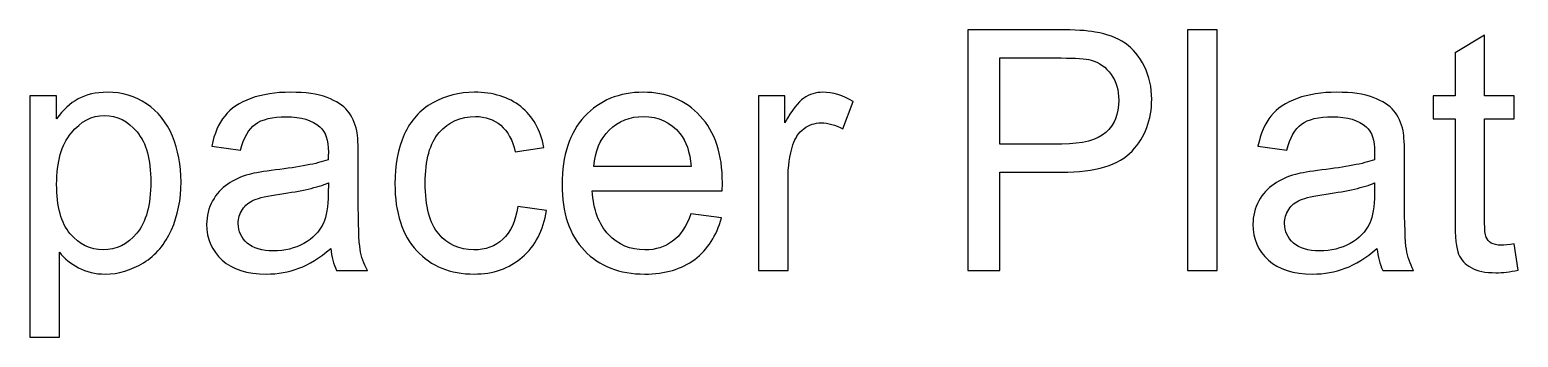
# Model space of a CAD drawing. Header units: millimetres. Extents: x -961 to -101, y 26 to 952.
# Drawn here: x -897.9 to -841.6, y 617 to 628.6 of the extents above; entities that cross this region are included whole.
import ezdxf

# ---------------------------------------------------------------- set-up
doc = ezdxf.new("R2010")
doc.units = ezdxf.units.MM
doc.header["$MEASUREMENT"] = 0
doc.layers.add('Layer 1', color=7, linetype='Continuous')

msp = doc.modelspace()

# ---------------------------------------------------------------- linework, layer by layer
at = {"layer": 'Layer 1', "color": 250}
for points, knots in [([(-862.4385, 619.5), (-862.4385, 619.5), (-862.4385, 628.5932), (-862.4385, 628.5932), (-862.4385, 628.5932), (-862.4385, 628.5932), (-859.0053, 628.5932), (-859.0053, 628.5932), (-859.0053, 628.5932), (-858.402, 628.5932), (-857.9406, 628.5636), (-857.621, 628.5064), (-857.621, 628.5064), (-857.1743, 628.4323), (-856.7997, 628.2905), (-856.497, 628.0831), (-856.497, 628.0831), (-856.1943, 627.8735), (-855.9509, 627.5814), (-855.7668, 627.2068), (-855.7668, 627.2068), (-855.5826, 626.8321), (-855.4916, 626.4194), (-855.4916, 625.9685), (-855.4916, 625.9685), (-855.4916, 625.1981), (-855.7371, 624.544), (-856.2303, 624.0106), (-856.2303, 624.0106), (-856.7214, 623.4751), (-857.6125, 623.2084), (-858.8994, 623.2084), (-858.8994, 623.2084), (-858.8994, 623.2084), (-861.232, 623.2084), (-861.232, 623.2084), (-861.232, 623.2084), (-861.232, 623.2084), (-861.232, 619.5), (-861.232, 619.5), (-861.232, 619.5), (-861.232, 619.5), (-862.4385, 619.5), (-862.4385, 619.5)], [0, 0, 0, 0, 0.0833333, 0.0833333, 0.0833333, 0.0833333, 0.1666667, 0.1666667, 0.1666667, 0.1666667, 0.25, 0.25, 0.25, 0.25, 0.3333333, 0.3333333, 0.3333333, 0.3333333, 0.4166667, 0.4166667, 0.4166667, 0.4166667, 0.5, 0.5, 0.5, 0.5, 0.5833333, 0.5833333, 0.5833333, 0.5833333, 0.6666667, 0.6666667, 0.6666667, 0.6666667, 0.75, 0.75, 0.75, 0.75, 0.8333333, 0.8333333, 0.8333333, 0.8333333, 1, 1, 1, 1]), ([(-854.1327, 619.5), (-854.1327, 619.5), (-854.1327, 628.5932), (-854.1327, 628.5932), (-854.1327, 628.5932), (-854.1327, 628.5932), (-853.0151, 628.5932), (-853.0151, 628.5932), (-853.0151, 628.5932), (-853.0151, 628.5932), (-853.0151, 619.5), (-853.0151, 619.5), (-853.0151, 619.5), (-853.0151, 619.5), (-854.1327, 619.5), (-854.1327, 619.5)], [0, 0, 0, 0, 0.2, 0.2, 0.2, 0.2, 0.4, 0.4, 0.4, 0.4, 0.6, 0.6, 0.6, 0.6, 1, 1, 1, 1]), ([(-841.7968, 620.497), (-841.7968, 620.497), (-841.6444, 619.5106), (-841.6444, 619.5106), (-841.6444, 619.5106), (-841.9577, 619.445), (-842.2392, 619.4111), (-842.4847, 619.4111), (-842.4847, 619.4111), (-842.889, 619.4111), (-843.2023, 619.4746), (-843.4266, 619.6037), (-843.4266, 619.6037), (-843.6489, 619.7328), (-843.8055, 619.9001), (-843.8965, 620.1096), (-843.8965, 620.1096), (-843.9875, 620.3192), (-844.032, 620.7594), (-844.032, 621.4304), (-844.032, 621.4304), (-844.032, 621.4304), (-844.032, 625.2277), (-844.032, 625.2277), (-844.032, 625.2277), (-844.032, 625.2277), (-844.8575, 625.2277), (-844.8575, 625.2277), (-844.8575, 625.2277), (-844.8575, 625.2277), (-844.8575, 626.0913), (-844.8575, 626.0913), (-844.8575, 626.0913), (-844.8575, 626.0913), (-844.032, 626.0913), (-844.032, 626.0913), (-844.032, 626.0913), (-844.032, 626.0913), (-844.032, 627.7211), (-844.032, 627.7211), (-844.032, 627.7211), (-844.032, 627.7211), (-842.9144, 628.3921), (-842.9144, 628.3921), (-842.9144, 628.3921), (-842.9144, 628.3921), (-842.9144, 626.0913), (-842.9144, 626.0913), (-842.9144, 626.0913), (-842.9144, 626.0913), (-841.7968, 626.0913), (-841.7968, 626.0913), (-841.7968, 626.0913), (-841.7968, 626.0913), (-841.7968, 625.2277), (-841.7968, 625.2277), (-841.7968, 625.2277), (-841.7968, 625.2277), (-842.9144, 625.2277), (-842.9144, 625.2277), (-842.9144, 625.2277), (-842.9144, 625.2277), (-842.9144, 621.3669), (-842.9144, 621.3669), (-842.9144, 621.3669), (-842.9144, 621.0473), (-842.8953, 620.842), (-842.8551, 620.751), (-842.8551, 620.751), (-842.817, 620.6599), (-842.7535, 620.588), (-842.6646, 620.5329), (-842.6646, 620.5329), (-842.5757, 620.48), (-842.4487, 620.4525), (-842.2836, 620.4525), (-842.2836, 620.4525), (-842.1609, 620.4525), (-841.9979, 620.4673), (-841.7968, 620.497)], [0, 0, 0, 0, 0.047619, 0.047619, 0.047619, 0.047619, 0.0952381, 0.0952381, 0.0952381, 0.0952381, 0.1428571, 0.1428571, 0.1428571, 0.1428571, 0.1904762, 0.1904762, 0.1904762, 0.1904762, 0.2380952, 0.2380952, 0.2380952, 0.2380952, 0.2857143, 0.2857143, 0.2857143, 0.2857143, 0.3333333, 0.3333333, 0.3333333, 0.3333333, 0.3809524, 0.3809524, 0.3809524, 0.3809524, 0.4285714, 0.4285714, 0.4285714, 0.4285714, 0.4761905, 0.4761905, 0.4761905, 0.4761905, 0.5238095, 0.5238095, 0.5238095, 0.5238095, 0.5714286, 0.5714286, 0.5714286, 0.5714286, 0.6190476, 0.6190476, 0.6190476, 0.6190476, 0.6666667, 0.6666667, 0.6666667, 0.6666667, 0.7142857, 0.7142857, 0.7142857, 0.7142857, 0.7619048, 0.7619048, 0.7619048, 0.7619048, 0.8095238, 0.8095238, 0.8095238, 0.8095238, 0.8571429, 0.8571429, 0.8571429, 0.8571429, 0.9047619, 0.9047619, 0.9047619, 0.9047619, 1, 1, 1, 1]), ([(-861.232, 624.2752), (-861.232, 624.2752), (-858.8825, 624.2752), (-858.8825, 624.2752), (-858.8825, 624.2752), (-858.1036, 624.2752), (-857.5532, 624.4191), (-857.2251, 624.7091), (-857.2251, 624.7091), (-856.8992, 624.9991), (-856.7362, 625.4055), (-856.7362, 625.9326), (-856.7362, 625.9326), (-856.7362, 626.3114), (-856.8314, 626.6374), (-857.0241, 626.9083), (-857.0241, 626.9083), (-857.2167, 627.1793), (-857.4707, 627.3592), (-857.7839, 627.446), (-857.7839, 627.446), (-857.9871, 627.4989), (-858.3618, 627.5264), (-858.9058, 627.5264), (-858.9058, 627.5264), (-858.9058, 627.5264), (-861.232, 627.5264), (-861.232, 627.5264), (-861.232, 627.5264), (-861.232, 627.5264), (-861.232, 624.2752), (-861.232, 624.2752)], [0, 0, 0, 0, 0.1111111, 0.1111111, 0.1111111, 0.1111111, 0.2222222, 0.2222222, 0.2222222, 0.2222222, 0.3333333, 0.3333333, 0.3333333, 0.3333333, 0.4444444, 0.4444444, 0.4444444, 0.4444444, 0.5555556, 0.5555556, 0.5555556, 0.5555556, 0.6666667, 0.6666667, 0.6666667, 0.6666667, 0.7777778, 0.7777778, 0.7777778, 0.7777778, 1, 1, 1, 1]), ([(-897.8757, 616.9727), (-897.8757, 616.9727), (-897.8757, 626.0913), (-897.8757, 626.0913), (-897.8757, 626.0913), (-897.8757, 626.0913), (-896.8597, 626.0913), (-896.8597, 626.0913), (-896.8597, 626.0913), (-896.8597, 626.0913), (-896.8597, 625.2256), (-896.8597, 625.2256), (-896.8597, 625.2256), (-896.6205, 625.56), (-896.3496, 625.8119), (-896.0469, 625.9791), (-896.0469, 625.9791), (-895.7463, 626.1463), (-895.3801, 626.231), (-894.9505, 626.231), (-894.9505, 626.231), (-894.3874, 626.231), (-893.8921, 626.0871), (-893.4624, 625.7971), (-893.4624, 625.7971), (-893.0328, 625.5092), (-892.7089, 625.1007), (-892.4888, 624.5758), (-892.4888, 624.5758), (-892.2708, 624.0487), (-892.1607, 623.473), (-892.1607, 622.8443), (-892.1607, 622.8443), (-892.1607, 622.1734), (-892.2813, 621.568), (-892.5226, 621.0282), (-892.5226, 621.0282), (-892.7639, 620.4906), (-893.1153, 620.0779), (-893.5767, 619.79), (-893.5767, 619.79), (-894.0361, 619.5042), (-894.5208, 619.3603), (-895.0288, 619.3603), (-895.0288, 619.3603), (-895.4013, 619.3603), (-895.7357, 619.4386), (-896.03, 619.5953), (-896.03, 619.5953), (-896.3263, 619.7519), (-896.5676, 619.9487), (-896.7581, 620.1879), (-896.7581, 620.1879), (-896.7581, 620.1879), (-896.7581, 616.9727), (-896.7581, 616.9727), (-896.7581, 616.9727), (-896.7581, 616.9727), (-897.8757, 616.9727), (-897.8757, 616.9727)], [0, 0, 0, 0, 0.0625, 0.0625, 0.0625, 0.0625, 0.125, 0.125, 0.125, 0.125, 0.1875, 0.1875, 0.1875, 0.1875, 0.25, 0.25, 0.25, 0.25, 0.3125, 0.3125, 0.3125, 0.3125, 0.375, 0.375, 0.375, 0.375, 0.4375, 0.4375, 0.4375, 0.4375, 0.5, 0.5, 0.5, 0.5, 0.5625, 0.5625, 0.5625, 0.5625, 0.625, 0.625, 0.625, 0.625, 0.6875, 0.6875, 0.6875, 0.6875, 0.75, 0.75, 0.75, 0.75, 0.8125, 0.8125, 0.8125, 0.8125, 0.875, 0.875, 0.875, 0.875, 1, 1, 1, 1]), ([(-886.5071, 620.3255), (-886.922, 619.972), (-887.322, 619.7244), (-887.7051, 619.5783), (-887.7051, 619.5783), (-888.0882, 619.4323), (-888.4989, 619.3603), (-888.9391, 619.3603), (-888.9391, 619.3603), (-889.663, 619.3603), (-890.2197, 619.536), (-890.6092, 619.8895), (-890.6092, 619.8895), (-890.9987, 620.2408), (-891.1934, 620.6917), (-891.1934, 621.2399), (-891.1934, 621.2399), (-891.1934, 621.5616), (-891.1193, 621.8559), (-890.9733, 622.1226), (-890.9733, 622.1226), (-890.8251, 622.3893), (-890.6325, 622.6009), (-890.3954, 622.7618), (-890.3954, 622.7618), (-890.1562, 622.9227), (-889.8895, 623.0454), (-889.5911, 623.128), (-889.5911, 623.128), (-889.3709, 623.1851), (-889.0386, 623.2402), (-888.5962, 623.2952), (-888.5962, 623.2952), (-887.6945, 623.401), (-887.0278, 623.5301), (-886.6023, 623.6783), (-886.6023, 623.6783), (-886.5981, 623.8307), (-886.596, 623.9281), (-886.596, 623.9683), (-886.596, 623.9683), (-886.596, 624.4213), (-886.7018, 624.7409), (-886.9135, 624.9271), (-886.9135, 624.9271), (-887.1992, 625.179), (-887.6247, 625.3039), (-888.1877, 625.3039), (-888.1877, 625.3039), (-888.7148, 625.3039), (-889.1042, 625.2108), (-889.354, 625.0266), (-889.354, 625.0266), (-889.6059, 624.8425), (-889.79, 624.5165), (-889.9107, 624.0466), (-889.9107, 624.0466), (-889.9107, 624.0466), (-891.0029, 624.199), (-891.0029, 624.199), (-891.0029, 624.199), (-890.9034, 624.6668), (-890.7404, 625.0457), (-890.5118, 625.3335), (-890.5118, 625.3335), (-890.2832, 625.6214), (-889.953, 625.8415), (-889.5212, 625.9982), (-889.5212, 625.9982), (-889.0915, 626.1527), (-888.5899, 626.231), (-888.0226, 626.231), (-888.0226, 626.231), (-887.4596, 626.231), (-887.0003, 626.1654), (-886.6468, 626.032), (-886.6468, 626.032), (-886.2954, 625.8987), (-886.0351, 625.7336), (-885.87, 625.5325), (-885.87, 625.5325), (-885.7049, 625.3314), (-885.5885, 625.0774), (-885.5207, 624.7705), (-885.5207, 624.7705), (-885.4847, 624.58), (-885.4657, 624.2371), (-885.4657, 623.7439), (-885.4657, 623.7439), (-885.4657, 623.7439), (-885.4657, 622.2623), (-885.4657, 622.2623), (-885.4657, 622.2623), (-885.4657, 621.2272), (-885.4424, 620.5732), (-885.3958, 620.2959), (-885.3958, 620.2959), (-885.3514, 620.0186), (-885.2583, 619.754), (-885.1228, 619.5), (-885.1228, 619.5), (-885.1228, 619.5), (-886.2912, 619.5), (-886.2912, 619.5), (-886.2912, 619.5), (-886.4034, 619.735), (-886.4753, 620.0101), (-886.5071, 620.3255)], [0, 0, 0, 0, 0.0357143, 0.0357143, 0.0357143, 0.0357143, 0.0714286, 0.0714286, 0.0714286, 0.0714286, 0.1071429, 0.1071429, 0.1071429, 0.1071429, 0.1428571, 0.1428571, 0.1428571, 0.1428571, 0.1785714, 0.1785714, 0.1785714, 0.1785714, 0.2142857, 0.2142857, 0.2142857, 0.2142857, 0.25, 0.25, 0.25, 0.25, 0.2857143, 0.2857143, 0.2857143, 0.2857143, 0.3214286, 0.3214286, 0.3214286, 0.3214286, 0.3571429, 0.3571429, 0.3571429, 0.3571429, 0.3928571, 0.3928571, 0.3928571, 0.3928571, 0.4285714, 0.4285714, 0.4285714, 0.4285714, 0.4642857, 0.4642857, 0.4642857, 0.4642857, 0.5, 0.5, 0.5, 0.5, 0.5357143, 0.5357143, 0.5357143, 0.5357143, 0.5714286, 0.5714286, 0.5714286, 0.5714286, 0.6071429, 0.6071429, 0.6071429, 0.6071429, 0.6428571, 0.6428571, 0.6428571, 0.6428571, 0.6785714, 0.6785714, 0.6785714, 0.6785714, 0.7142857, 0.7142857, 0.7142857, 0.7142857, 0.75, 0.75, 0.75, 0.75, 0.7857143, 0.7857143, 0.7857143, 0.7857143, 0.8214286, 0.8214286, 0.8214286, 0.8214286, 0.8571429, 0.8571429, 0.8571429, 0.8571429, 0.8928571, 0.8928571, 0.8928571, 0.8928571, 0.9285714, 0.9285714, 0.9285714, 0.9285714, 1, 1, 1, 1]), ([(-879.4438, 621.913), (-879.4438, 621.913), (-878.3516, 621.7606), (-878.3516, 621.7606), (-878.3516, 621.7606), (-878.4722, 621.0092), (-878.777, 620.4229), (-879.2702, 619.9974), (-879.2702, 619.9974), (-879.7634, 619.572), (-880.3709, 619.3603), (-881.0884, 619.3603), (-881.0884, 619.3603), (-881.988, 619.3603), (-882.7119, 619.6545), (-883.258, 620.243), (-883.258, 620.243), (-883.8062, 620.8314), (-884.0793, 621.6738), (-884.0793, 622.7703), (-884.0793, 622.7703), (-884.0793, 623.4815), (-883.9608, 624.1016), (-883.7258, 624.635), (-883.7258, 624.635), (-883.4909, 625.1663), (-883.1331, 625.5664), (-882.6505, 625.831), (-882.6505, 625.831), (-882.1701, 626.0977), (-881.6472, 626.231), (-881.08, 626.231), (-881.08, 626.231), (-880.3667, 626.231), (-879.7803, 626.0511), (-879.3274, 625.6891), (-879.3274, 625.6891), (-878.8723, 625.3272), (-878.5802, 624.8128), (-878.4532, 624.1482), (-878.4532, 624.1482), (-878.4532, 624.1482), (-879.5327, 623.9831), (-879.5327, 623.9831), (-879.5327, 623.9831), (-879.6364, 624.4255), (-879.8184, 624.7578), (-880.083, 624.9822), (-880.083, 624.9822), (-880.3455, 625.2044), (-880.663, 625.3166), (-881.0355, 625.3166), (-881.0355, 625.3166), (-881.5986, 625.3166), (-882.0558, 625.1155), (-882.4092, 624.7134), (-882.4092, 624.7134), (-882.7606, 624.3091), (-882.9363, 623.6741), (-882.9363, 622.802), (-882.9363, 622.802), (-882.9363, 621.9172), (-882.767, 621.2759), (-882.4283, 620.8758), (-882.4283, 620.8758), (-882.0875, 620.4758), (-881.6451, 620.2747), (-881.1011, 620.2747), (-881.1011, 620.2747), (-880.6609, 620.2747), (-880.2947, 620.4081), (-880.0026, 620.6769), (-880.0026, 620.6769), (-879.7084, 620.9436), (-879.5221, 621.3563), (-879.4438, 621.913)], [0, 0, 0, 0, 0.05, 0.05, 0.05, 0.05, 0.1, 0.1, 0.1, 0.1, 0.15, 0.15, 0.15, 0.15, 0.2, 0.2, 0.2, 0.2, 0.25, 0.25, 0.25, 0.25, 0.3, 0.3, 0.3, 0.3, 0.35, 0.35, 0.35, 0.35, 0.4, 0.4, 0.4, 0.4, 0.45, 0.45, 0.45, 0.45, 0.5, 0.5, 0.5, 0.5, 0.55, 0.55, 0.55, 0.55, 0.6, 0.6, 0.6, 0.6, 0.65, 0.65, 0.65, 0.65, 0.7, 0.7, 0.7, 0.7, 0.75, 0.75, 0.75, 0.75, 0.8, 0.8, 0.8, 0.8, 0.85, 0.85, 0.85, 0.85, 0.9, 0.9, 0.9, 0.9, 1, 1, 1, 1]), ([(-872.9033, 621.6336), (-872.9033, 621.6336), (-871.7476, 621.4812), (-871.7476, 621.4812), (-871.7476, 621.4812), (-871.9275, 620.8102), (-872.2641, 620.2874), (-872.7551, 619.917), (-872.7551, 619.917), (-873.2462, 619.5466), (-873.8727, 619.3603), (-874.6368, 619.3603), (-874.6368, 619.3603), (-875.5978, 619.3603), (-876.3598, 619.6566), (-876.9228, 620.2493), (-876.9228, 620.2493), (-877.4859, 620.8399), (-877.7674, 621.6717), (-877.7674, 622.7406), (-877.7674, 622.7406), (-877.7674, 623.8455), (-877.4838, 624.7049), (-876.9144, 625.3145), (-876.9144, 625.3145), (-876.345, 625.9262), (-875.6063, 626.231), (-874.6982, 626.231), (-874.6982, 626.231), (-873.8198, 626.231), (-873.1023, 625.9326), (-872.5456, 625.3335), (-872.5456, 625.3335), (-871.9889, 624.7345), (-871.7095, 623.8921), (-871.7095, 622.8062), (-871.7095, 622.8062), (-871.7095, 622.7406), (-871.7116, 622.6411), (-871.7158, 622.5099), (-871.7158, 622.5099), (-871.7158, 622.5099), (-876.6244, 622.5099), (-876.6244, 622.5099), (-876.6244, 622.5099), (-876.5821, 621.7881), (-876.3789, 621.2336), (-876.0106, 620.8504), (-876.0106, 620.8504), (-875.6444, 620.4673), (-875.1851, 620.2747), (-874.6368, 620.2747), (-874.6368, 620.2747), (-874.2283, 620.2747), (-873.8791, 620.3827), (-873.5912, 620.5986), (-873.5912, 620.5986), (-873.3012, 620.8145), (-873.0726, 621.1595), (-872.9033, 621.6336)], [0, 0, 0, 0, 0.0625, 0.0625, 0.0625, 0.0625, 0.125, 0.125, 0.125, 0.125, 0.1875, 0.1875, 0.1875, 0.1875, 0.25, 0.25, 0.25, 0.25, 0.3125, 0.3125, 0.3125, 0.3125, 0.375, 0.375, 0.375, 0.375, 0.4375, 0.4375, 0.4375, 0.4375, 0.5, 0.5, 0.5, 0.5, 0.5625, 0.5625, 0.5625, 0.5625, 0.625, 0.625, 0.625, 0.625, 0.6875, 0.6875, 0.6875, 0.6875, 0.75, 0.75, 0.75, 0.75, 0.8125, 0.8125, 0.8125, 0.8125, 0.875, 0.875, 0.875, 0.875, 1, 1, 1, 1]), ([(-870.3485, 619.5), (-870.3485, 619.5), (-870.3485, 626.0913), (-870.3485, 626.0913), (-870.3485, 626.0913), (-870.3485, 626.0913), (-869.3452, 626.0913), (-869.3452, 626.0913), (-869.3452, 626.0913), (-869.3452, 626.0913), (-869.3452, 625.0817), (-869.3452, 625.0817), (-869.3452, 625.0817), (-869.0891, 625.5494), (-868.852, 625.8585), (-868.634, 626.0066), (-868.634, 626.0066), (-868.416, 626.1569), (-868.1768, 626.231), (-867.9164, 626.231), (-867.9164, 626.231), (-867.5397, 626.231), (-867.1566, 626.1125), (-866.7671, 625.8775), (-866.7671, 625.8775), (-866.7671, 625.8775), (-867.165, 624.8467), (-867.165, 624.8467), (-867.165, 624.8467), (-867.436, 624.9991), (-867.7069, 625.0753), (-867.9778, 625.0753), (-867.9778, 625.0753), (-868.2212, 625.0753), (-868.4393, 625.0012), (-868.6319, 624.8552), (-868.6319, 624.8552), (-868.8245, 624.7091), (-868.9621, 624.5059), (-869.0446, 624.2456), (-869.0446, 624.2456), (-869.1695, 623.8498), (-869.2309, 623.4158), (-869.2309, 622.9438), (-869.2309, 622.9438), (-869.2309, 622.9438), (-869.2309, 619.5), (-869.2309, 619.5), (-869.2309, 619.5), (-869.2309, 619.5), (-870.3485, 619.5), (-870.3485, 619.5)], [0, 0, 0, 0, 0.0714286, 0.0714286, 0.0714286, 0.0714286, 0.1428571, 0.1428571, 0.1428571, 0.1428571, 0.2142857, 0.2142857, 0.2142857, 0.2142857, 0.2857143, 0.2857143, 0.2857143, 0.2857143, 0.3571429, 0.3571429, 0.3571429, 0.3571429, 0.4285714, 0.4285714, 0.4285714, 0.4285714, 0.5, 0.5, 0.5, 0.5, 0.5714286, 0.5714286, 0.5714286, 0.5714286, 0.6428571, 0.6428571, 0.6428571, 0.6428571, 0.7142857, 0.7142857, 0.7142857, 0.7142857, 0.7857143, 0.7857143, 0.7857143, 0.7857143, 0.8571429, 0.8571429, 0.8571429, 0.8571429, 1, 1, 1, 1]), ([(-846.9805, 620.3255), (-847.3954, 619.972), (-847.7954, 619.7244), (-848.1785, 619.5783), (-848.1785, 619.5783), (-848.5616, 619.4323), (-848.9723, 619.3603), (-849.4125, 619.3603), (-849.4125, 619.3603), (-850.1364, 619.3603), (-850.6931, 619.536), (-851.0826, 619.8895), (-851.0826, 619.8895), (-851.4721, 620.2408), (-851.6668, 620.6917), (-851.6668, 621.2399), (-851.6668, 621.2399), (-851.6668, 621.5616), (-851.5927, 621.8559), (-851.4467, 622.1226), (-851.4467, 622.1226), (-851.2985, 622.3893), (-851.1059, 622.6009), (-850.8688, 622.7618), (-850.8688, 622.7618), (-850.6296, 622.9227), (-850.3629, 623.0454), (-850.0645, 623.128), (-850.0645, 623.128), (-849.8443, 623.1851), (-849.512, 623.2402), (-849.0696, 623.2952), (-849.0696, 623.2952), (-848.1679, 623.401), (-847.5012, 623.5301), (-847.0757, 623.6783), (-847.0757, 623.6783), (-847.0715, 623.8307), (-847.0694, 623.9281), (-847.0694, 623.9683), (-847.0694, 623.9683), (-847.0694, 624.4213), (-847.1752, 624.7409), (-847.3869, 624.9271), (-847.3869, 624.9271), (-847.6726, 625.179), (-848.0981, 625.3039), (-848.6611, 625.3039), (-848.6611, 625.3039), (-849.1882, 625.3039), (-849.5776, 625.2108), (-849.8274, 625.0266), (-849.8274, 625.0266), (-850.0793, 624.8425), (-850.2634, 624.5165), (-850.3841, 624.0466), (-850.3841, 624.0466), (-850.3841, 624.0466), (-851.4763, 624.199), (-851.4763, 624.199), (-851.4763, 624.199), (-851.3768, 624.6668), (-851.2138, 625.0457), (-850.9852, 625.3335), (-850.9852, 625.3335), (-850.7566, 625.6214), (-850.4264, 625.8415), (-849.9946, 625.9982), (-849.9946, 625.9982), (-849.5649, 626.1527), (-849.0633, 626.231), (-848.496, 626.231), (-848.496, 626.231), (-847.933, 626.231), (-847.4737, 626.1654), (-847.1202, 626.032), (-847.1202, 626.032), (-846.7688, 625.8987), (-846.5085, 625.7336), (-846.3434, 625.5325), (-846.3434, 625.5325), (-846.1783, 625.3314), (-846.0619, 625.0774), (-845.9941, 624.7705), (-845.9941, 624.7705), (-845.9581, 624.58), (-845.9391, 624.2371), (-845.9391, 623.7439), (-845.9391, 623.7439), (-845.9391, 623.7439), (-845.9391, 622.2623), (-845.9391, 622.2623), (-845.9391, 622.2623), (-845.9391, 621.2272), (-845.9158, 620.5732), (-845.8692, 620.2959), (-845.8692, 620.2959), (-845.8248, 620.0186), (-845.7317, 619.754), (-845.5962, 619.5), (-845.5962, 619.5), (-845.5962, 619.5), (-846.7646, 619.5), (-846.7646, 619.5), (-846.7646, 619.5), (-846.8768, 619.735), (-846.9487, 620.0101), (-846.9805, 620.3255)], [0, 0, 0, 0, 0.0357143, 0.0357143, 0.0357143, 0.0357143, 0.0714286, 0.0714286, 0.0714286, 0.0714286, 0.1071429, 0.1071429, 0.1071429, 0.1071429, 0.1428571, 0.1428571, 0.1428571, 0.1428571, 0.1785714, 0.1785714, 0.1785714, 0.1785714, 0.2142857, 0.2142857, 0.2142857, 0.2142857, 0.25, 0.25, 0.25, 0.25, 0.2857143, 0.2857143, 0.2857143, 0.2857143, 0.3214286, 0.3214286, 0.3214286, 0.3214286, 0.3571429, 0.3571429, 0.3571429, 0.3571429, 0.3928571, 0.3928571, 0.3928571, 0.3928571, 0.4285714, 0.4285714, 0.4285714, 0.4285714, 0.4642857, 0.4642857, 0.4642857, 0.4642857, 0.5, 0.5, 0.5, 0.5, 0.5357143, 0.5357143, 0.5357143, 0.5357143, 0.5714286, 0.5714286, 0.5714286, 0.5714286, 0.6071429, 0.6071429, 0.6071429, 0.6071429, 0.6428571, 0.6428571, 0.6428571, 0.6428571, 0.6785714, 0.6785714, 0.6785714, 0.6785714, 0.7142857, 0.7142857, 0.7142857, 0.7142857, 0.75, 0.75, 0.75, 0.75, 0.7857143, 0.7857143, 0.7857143, 0.7857143, 0.8214286, 0.8214286, 0.8214286, 0.8214286, 0.8571429, 0.8571429, 0.8571429, 0.8571429, 0.8928571, 0.8928571, 0.8928571, 0.8928571, 0.9285714, 0.9285714, 0.9285714, 0.9285714, 1, 1, 1, 1]), ([(-896.8597, 622.7554), (-896.8597, 621.9109), (-896.6882, 621.2865), (-896.3475, 620.8822), (-896.3475, 620.8822), (-896.0046, 620.4779), (-895.5897, 620.2747), (-895.1029, 620.2747), (-895.1029, 620.2747), (-894.6076, 620.2747), (-894.1842, 620.4843), (-893.8329, 620.9034), (-893.8329, 620.9034), (-893.4794, 621.3225), (-893.3037, 621.9702), (-893.3037, 622.8486), (-893.3037, 622.8486), (-893.3037, 623.6868), (-893.4751, 624.3133), (-893.8202, 624.7303), (-893.8202, 624.7303), (-894.1652, 625.1473), (-894.5758, 625.3547), (-895.0542, 625.3547), (-895.0542, 625.3547), (-895.5283, 625.3547), (-895.9474, 625.1325), (-896.3115, 624.6901), (-896.3115, 624.6901), (-896.6777, 624.2456), (-896.8597, 623.6021), (-896.8597, 622.7554)], [0, 0, 0, 0, 0.1111111, 0.1111111, 0.1111111, 0.1111111, 0.2222222, 0.2222222, 0.2222222, 0.2222222, 0.3333333, 0.3333333, 0.3333333, 0.3333333, 0.4444444, 0.4444444, 0.4444444, 0.4444444, 0.5555556, 0.5555556, 0.5555556, 0.5555556, 0.6666667, 0.6666667, 0.6666667, 0.6666667, 0.7777778, 0.7777778, 0.7777778, 0.7777778, 1, 1, 1, 1]), ([(-876.5609, 623.4243), (-876.5609, 623.4243), (-872.8906, 623.4243), (-872.8906, 623.4243), (-872.8906, 623.4243), (-872.9393, 623.9789), (-873.0811, 624.3937), (-873.3118, 624.671), (-873.3118, 624.671), (-873.6653, 625.1007), (-874.1267, 625.3166), (-874.6919, 625.3166), (-874.6919, 625.3166), (-875.2041, 625.3166), (-875.6338, 625.1452), (-875.983, 624.8023), (-875.983, 624.8023), (-876.3302, 624.4594), (-876.5228, 624), (-876.5609, 623.4243)], [0, 0, 0, 0, 0.1666667, 0.1666667, 0.1666667, 0.1666667, 0.3333333, 0.3333333, 0.3333333, 0.3333333, 0.5, 0.5, 0.5, 0.5, 0.6666667, 0.6666667, 0.6666667, 0.6666667, 1, 1, 1, 1]), ([(-886.596, 622.802), (-887.0024, 622.6369), (-887.612, 622.4972), (-888.4248, 622.3829), (-888.4248, 622.3829), (-888.8862, 622.3173), (-889.2122, 622.2432), (-889.4027, 622.1607), (-889.4027, 622.1607), (-889.5932, 622.0781), (-889.7392, 621.9575), (-889.843, 621.8008), (-889.843, 621.8008), (-889.9467, 621.6421), (-889.9996, 621.4664), (-889.9996, 621.2717), (-889.9996, 621.2717), (-889.9996, 620.9774), (-889.8874, 620.7298), (-889.6609, 620.5329), (-889.6609, 620.5329), (-889.4344, 620.3361), (-889.1042, 620.2366), (-888.6703, 620.2366), (-888.6703, 620.2366), (-888.2406, 620.2366), (-887.8575, 620.3297), (-887.521, 620.5181), (-887.521, 620.5181), (-887.1865, 620.7044), (-886.9389, 620.9605), (-886.7823, 621.2844), (-886.7823, 621.2844), (-886.6616, 621.5362), (-886.6023, 621.9067), (-886.6023, 622.3956), (-886.6023, 622.3956), (-886.6023, 622.3956), (-886.596, 622.802), (-886.596, 622.802)], [0, 0, 0, 0, 0.0909091, 0.0909091, 0.0909091, 0.0909091, 0.1818182, 0.1818182, 0.1818182, 0.1818182, 0.2727273, 0.2727273, 0.2727273, 0.2727273, 0.3636364, 0.3636364, 0.3636364, 0.3636364, 0.4545455, 0.4545455, 0.4545455, 0.4545455, 0.5454545, 0.5454545, 0.5454545, 0.5454545, 0.6363636, 0.6363636, 0.6363636, 0.6363636, 0.7272727, 0.7272727, 0.7272727, 0.7272727, 0.8181818, 0.8181818, 0.8181818, 0.8181818, 1, 1, 1, 1]), ([(-847.0694, 622.802), (-847.4758, 622.6369), (-848.0854, 622.4972), (-848.8982, 622.3829), (-848.8982, 622.3829), (-849.3596, 622.3173), (-849.6856, 622.2432), (-849.8761, 622.1607), (-849.8761, 622.1607), (-850.0666, 622.0781), (-850.2126, 621.9575), (-850.3164, 621.8008), (-850.3164, 621.8008), (-850.4201, 621.6421), (-850.473, 621.4664), (-850.473, 621.2717), (-850.473, 621.2717), (-850.473, 620.9774), (-850.3608, 620.7298), (-850.1343, 620.5329), (-850.1343, 620.5329), (-849.9078, 620.3361), (-849.5776, 620.2366), (-849.1437, 620.2366), (-849.1437, 620.2366), (-848.714, 620.2366), (-848.3309, 620.3297), (-847.9944, 620.5181), (-847.9944, 620.5181), (-847.6599, 620.7044), (-847.4123, 620.9605), (-847.2557, 621.2844), (-847.2557, 621.2844), (-847.135, 621.5362), (-847.0757, 621.9067), (-847.0757, 622.3956), (-847.0757, 622.3956), (-847.0757, 622.3956), (-847.0694, 622.802), (-847.0694, 622.802)], [0, 0, 0, 0, 0.0909091, 0.0909091, 0.0909091, 0.0909091, 0.1818182, 0.1818182, 0.1818182, 0.1818182, 0.2727273, 0.2727273, 0.2727273, 0.2727273, 0.3636364, 0.3636364, 0.3636364, 0.3636364, 0.4545455, 0.4545455, 0.4545455, 0.4545455, 0.5454545, 0.5454545, 0.5454545, 0.5454545, 0.6363636, 0.6363636, 0.6363636, 0.6363636, 0.7272727, 0.7272727, 0.7272727, 0.7272727, 0.8181818, 0.8181818, 0.8181818, 0.8181818, 1, 1, 1, 1])]:
    msp.add_open_spline(points, degree=3, knots=knots, dxfattribs=at)
at = {"layer": 'Layer 1', "color": 250, "lineweight": 9}
for points, knots in [([(-862.4385, 619.5), (-862.4385, 619.5), (-862.4385, 628.5932), (-862.4385, 628.5932), (-862.4385, 628.5932), (-862.4385, 628.5932), (-859.0053, 628.5932), (-859.0053, 628.5932), (-859.0053, 628.5932), (-858.402, 628.5932), (-857.9406, 628.5636), (-857.621, 628.5064), (-857.621, 628.5064), (-857.1743, 628.4323), (-856.7997, 628.2905), (-856.497, 628.0831), (-856.497, 628.0831), (-856.1943, 627.8735), (-855.9509, 627.5814), (-855.7668, 627.2068), (-855.7668, 627.2068), (-855.5826, 626.8321), (-855.4916, 626.4194), (-855.4916, 625.9685), (-855.4916, 625.9685), (-855.4916, 625.1981), (-855.7371, 624.544), (-856.2303, 624.0106), (-856.2303, 624.0106), (-856.7214, 623.4751), (-857.6125, 623.2084), (-858.8994, 623.2084), (-858.8994, 623.2084), (-858.8994, 623.2084), (-861.232, 623.2084), (-861.232, 623.2084), (-861.232, 623.2084), (-861.232, 623.2084), (-861.232, 619.5), (-861.232, 619.5), (-861.232, 619.5), (-861.232, 619.5), (-862.4385, 619.5), (-862.4385, 619.5)], [0, 0, 0, 0, 0.0833333, 0.0833333, 0.0833333, 0.0833333, 0.1666667, 0.1666667, 0.1666667, 0.1666667, 0.25, 0.25, 0.25, 0.25, 0.3333333, 0.3333333, 0.3333333, 0.3333333, 0.4166667, 0.4166667, 0.4166667, 0.4166667, 0.5, 0.5, 0.5, 0.5, 0.5833333, 0.5833333, 0.5833333, 0.5833333, 0.6666667, 0.6666667, 0.6666667, 0.6666667, 0.75, 0.75, 0.75, 0.75, 0.8333333, 0.8333333, 0.8333333, 0.8333333, 1, 1, 1, 1]), ([(-854.1327, 619.5), (-854.1327, 619.5), (-854.1327, 628.5932), (-854.1327, 628.5932), (-854.1327, 628.5932), (-854.1327, 628.5932), (-853.0151, 628.5932), (-853.0151, 628.5932), (-853.0151, 628.5932), (-853.0151, 628.5932), (-853.0151, 619.5), (-853.0151, 619.5), (-853.0151, 619.5), (-853.0151, 619.5), (-854.1327, 619.5), (-854.1327, 619.5)], [0, 0, 0, 0, 0.2, 0.2, 0.2, 0.2, 0.4, 0.4, 0.4, 0.4, 0.6, 0.6, 0.6, 0.6, 1, 1, 1, 1]), ([(-841.7968, 620.497), (-841.7968, 620.497), (-841.6444, 619.5106), (-841.6444, 619.5106), (-841.6444, 619.5106), (-841.9577, 619.445), (-842.2392, 619.4111), (-842.4847, 619.4111), (-842.4847, 619.4111), (-842.889, 619.4111), (-843.2023, 619.4746), (-843.4266, 619.6037), (-843.4266, 619.6037), (-843.6489, 619.7328), (-843.8055, 619.9001), (-843.8965, 620.1096), (-843.8965, 620.1096), (-843.9875, 620.3192), (-844.032, 620.7594), (-844.032, 621.4304), (-844.032, 621.4304), (-844.032, 621.4304), (-844.032, 625.2277), (-844.032, 625.2277), (-844.032, 625.2277), (-844.032, 625.2277), (-844.8575, 625.2277), (-844.8575, 625.2277), (-844.8575, 625.2277), (-844.8575, 625.2277), (-844.8575, 626.0913), (-844.8575, 626.0913), (-844.8575, 626.0913), (-844.8575, 626.0913), (-844.032, 626.0913), (-844.032, 626.0913), (-844.032, 626.0913), (-844.032, 626.0913), (-844.032, 627.7211), (-844.032, 627.7211), (-844.032, 627.7211), (-844.032, 627.7211), (-842.9144, 628.3921), (-842.9144, 628.3921), (-842.9144, 628.3921), (-842.9144, 628.3921), (-842.9144, 626.0913), (-842.9144, 626.0913), (-842.9144, 626.0913), (-842.9144, 626.0913), (-841.7968, 626.0913), (-841.7968, 626.0913), (-841.7968, 626.0913), (-841.7968, 626.0913), (-841.7968, 625.2277), (-841.7968, 625.2277), (-841.7968, 625.2277), (-841.7968, 625.2277), (-842.9144, 625.2277), (-842.9144, 625.2277), (-842.9144, 625.2277), (-842.9144, 625.2277), (-842.9144, 621.3669), (-842.9144, 621.3669), (-842.9144, 621.3669), (-842.9144, 621.0473), (-842.8953, 620.842), (-842.8551, 620.751), (-842.8551, 620.751), (-842.817, 620.6599), (-842.7535, 620.588), (-842.6646, 620.5329), (-842.6646, 620.5329), (-842.5757, 620.48), (-842.4487, 620.4525), (-842.2836, 620.4525), (-842.2836, 620.4525), (-842.1609, 620.4525), (-841.9979, 620.4673), (-841.7968, 620.497)], [0, 0, 0, 0, 0.047619, 0.047619, 0.047619, 0.047619, 0.0952381, 0.0952381, 0.0952381, 0.0952381, 0.1428571, 0.1428571, 0.1428571, 0.1428571, 0.1904762, 0.1904762, 0.1904762, 0.1904762, 0.2380952, 0.2380952, 0.2380952, 0.2380952, 0.2857143, 0.2857143, 0.2857143, 0.2857143, 0.3333333, 0.3333333, 0.3333333, 0.3333333, 0.3809524, 0.3809524, 0.3809524, 0.3809524, 0.4285714, 0.4285714, 0.4285714, 0.4285714, 0.4761905, 0.4761905, 0.4761905, 0.4761905, 0.5238095, 0.5238095, 0.5238095, 0.5238095, 0.5714286, 0.5714286, 0.5714286, 0.5714286, 0.6190476, 0.6190476, 0.6190476, 0.6190476, 0.6666667, 0.6666667, 0.6666667, 0.6666667, 0.7142857, 0.7142857, 0.7142857, 0.7142857, 0.7619048, 0.7619048, 0.7619048, 0.7619048, 0.8095238, 0.8095238, 0.8095238, 0.8095238, 0.8571429, 0.8571429, 0.8571429, 0.8571429, 0.9047619, 0.9047619, 0.9047619, 0.9047619, 1, 1, 1, 1]), ([(-861.232, 624.2752), (-861.232, 624.2752), (-858.8825, 624.2752), (-858.8825, 624.2752), (-858.8825, 624.2752), (-858.1036, 624.2752), (-857.5532, 624.4191), (-857.2251, 624.7091), (-857.2251, 624.7091), (-856.8992, 624.9991), (-856.7362, 625.4055), (-856.7362, 625.9326), (-856.7362, 625.9326), (-856.7362, 626.3114), (-856.8314, 626.6374), (-857.0241, 626.9083), (-857.0241, 626.9083), (-857.2167, 627.1793), (-857.4707, 627.3592), (-857.7839, 627.446), (-857.7839, 627.446), (-857.9871, 627.4989), (-858.3618, 627.5264), (-858.9058, 627.5264), (-858.9058, 627.5264), (-858.9058, 627.5264), (-861.232, 627.5264), (-861.232, 627.5264), (-861.232, 627.5264), (-861.232, 627.5264), (-861.232, 624.2752), (-861.232, 624.2752)], [0, 0, 0, 0, 0.1111111, 0.1111111, 0.1111111, 0.1111111, 0.2222222, 0.2222222, 0.2222222, 0.2222222, 0.3333333, 0.3333333, 0.3333333, 0.3333333, 0.4444444, 0.4444444, 0.4444444, 0.4444444, 0.5555556, 0.5555556, 0.5555556, 0.5555556, 0.6666667, 0.6666667, 0.6666667, 0.6666667, 0.7777778, 0.7777778, 0.7777778, 0.7777778, 1, 1, 1, 1]), ([(-897.8757, 616.9727), (-897.8757, 616.9727), (-897.8757, 626.0913), (-897.8757, 626.0913), (-897.8757, 626.0913), (-897.8757, 626.0913), (-896.8597, 626.0913), (-896.8597, 626.0913), (-896.8597, 626.0913), (-896.8597, 626.0913), (-896.8597, 625.2256), (-896.8597, 625.2256), (-896.8597, 625.2256), (-896.6205, 625.56), (-896.3496, 625.8119), (-896.0469, 625.9791), (-896.0469, 625.9791), (-895.7463, 626.1463), (-895.3801, 626.231), (-894.9505, 626.231), (-894.9505, 626.231), (-894.3874, 626.231), (-893.8921, 626.0871), (-893.4624, 625.7971), (-893.4624, 625.7971), (-893.0328, 625.5092), (-892.7089, 625.1007), (-892.4888, 624.5758), (-892.4888, 624.5758), (-892.2708, 624.0487), (-892.1607, 623.473), (-892.1607, 622.8443), (-892.1607, 622.8443), (-892.1607, 622.1734), (-892.2813, 621.568), (-892.5226, 621.0282), (-892.5226, 621.0282), (-892.7639, 620.4906), (-893.1153, 620.0779), (-893.5767, 619.79), (-893.5767, 619.79), (-894.0361, 619.5042), (-894.5208, 619.3603), (-895.0288, 619.3603), (-895.0288, 619.3603), (-895.4013, 619.3603), (-895.7357, 619.4386), (-896.03, 619.5953), (-896.03, 619.5953), (-896.3263, 619.7519), (-896.5676, 619.9487), (-896.7581, 620.1879), (-896.7581, 620.1879), (-896.7581, 620.1879), (-896.7581, 616.9727), (-896.7581, 616.9727), (-896.7581, 616.9727), (-896.7581, 616.9727), (-897.8757, 616.9727), (-897.8757, 616.9727)], [0, 0, 0, 0, 0.0625, 0.0625, 0.0625, 0.0625, 0.125, 0.125, 0.125, 0.125, 0.1875, 0.1875, 0.1875, 0.1875, 0.25, 0.25, 0.25, 0.25, 0.3125, 0.3125, 0.3125, 0.3125, 0.375, 0.375, 0.375, 0.375, 0.4375, 0.4375, 0.4375, 0.4375, 0.5, 0.5, 0.5, 0.5, 0.5625, 0.5625, 0.5625, 0.5625, 0.625, 0.625, 0.625, 0.625, 0.6875, 0.6875, 0.6875, 0.6875, 0.75, 0.75, 0.75, 0.75, 0.8125, 0.8125, 0.8125, 0.8125, 0.875, 0.875, 0.875, 0.875, 1, 1, 1, 1]), ([(-886.5071, 620.3255), (-886.922, 619.972), (-887.322, 619.7244), (-887.7051, 619.5783), (-887.7051, 619.5783), (-888.0882, 619.4323), (-888.4989, 619.3603), (-888.9391, 619.3603), (-888.9391, 619.3603), (-889.663, 619.3603), (-890.2197, 619.536), (-890.6092, 619.8895), (-890.6092, 619.8895), (-890.9987, 620.2408), (-891.1934, 620.6917), (-891.1934, 621.2399), (-891.1934, 621.2399), (-891.1934, 621.5616), (-891.1193, 621.8559), (-890.9733, 622.1226), (-890.9733, 622.1226), (-890.8251, 622.3893), (-890.6325, 622.6009), (-890.3954, 622.7618), (-890.3954, 622.7618), (-890.1562, 622.9227), (-889.8895, 623.0454), (-889.5911, 623.128), (-889.5911, 623.128), (-889.3709, 623.1851), (-889.0386, 623.2402), (-888.5962, 623.2952), (-888.5962, 623.2952), (-887.6945, 623.401), (-887.0278, 623.5301), (-886.6023, 623.6783), (-886.6023, 623.6783), (-886.5981, 623.8307), (-886.596, 623.9281), (-886.596, 623.9683), (-886.596, 623.9683), (-886.596, 624.4213), (-886.7018, 624.7409), (-886.9135, 624.9271), (-886.9135, 624.9271), (-887.1992, 625.179), (-887.6247, 625.3039), (-888.1877, 625.3039), (-888.1877, 625.3039), (-888.7148, 625.3039), (-889.1042, 625.2108), (-889.354, 625.0266), (-889.354, 625.0266), (-889.6059, 624.8425), (-889.79, 624.5165), (-889.9107, 624.0466), (-889.9107, 624.0466), (-889.9107, 624.0466), (-891.0029, 624.199), (-891.0029, 624.199), (-891.0029, 624.199), (-890.9034, 624.6668), (-890.7404, 625.0457), (-890.5118, 625.3335), (-890.5118, 625.3335), (-890.2832, 625.6214), (-889.953, 625.8415), (-889.5212, 625.9982), (-889.5212, 625.9982), (-889.0915, 626.1527), (-888.5899, 626.231), (-888.0226, 626.231), (-888.0226, 626.231), (-887.4596, 626.231), (-887.0003, 626.1654), (-886.6468, 626.032), (-886.6468, 626.032), (-886.2954, 625.8987), (-886.0351, 625.7336), (-885.87, 625.5325), (-885.87, 625.5325), (-885.7049, 625.3314), (-885.5885, 625.0774), (-885.5207, 624.7705), (-885.5207, 624.7705), (-885.4847, 624.58), (-885.4657, 624.2371), (-885.4657, 623.7439), (-885.4657, 623.7439), (-885.4657, 623.7439), (-885.4657, 622.2623), (-885.4657, 622.2623), (-885.4657, 622.2623), (-885.4657, 621.2272), (-885.4424, 620.5732), (-885.3958, 620.2959), (-885.3958, 620.2959), (-885.3514, 620.0186), (-885.2583, 619.754), (-885.1228, 619.5), (-885.1228, 619.5), (-885.1228, 619.5), (-886.2912, 619.5), (-886.2912, 619.5), (-886.2912, 619.5), (-886.4034, 619.735), (-886.4753, 620.0101), (-886.5071, 620.3255)], [0, 0, 0, 0, 0.0357143, 0.0357143, 0.0357143, 0.0357143, 0.0714286, 0.0714286, 0.0714286, 0.0714286, 0.1071429, 0.1071429, 0.1071429, 0.1071429, 0.1428571, 0.1428571, 0.1428571, 0.1428571, 0.1785714, 0.1785714, 0.1785714, 0.1785714, 0.2142857, 0.2142857, 0.2142857, 0.2142857, 0.25, 0.25, 0.25, 0.25, 0.2857143, 0.2857143, 0.2857143, 0.2857143, 0.3214286, 0.3214286, 0.3214286, 0.3214286, 0.3571429, 0.3571429, 0.3571429, 0.3571429, 0.3928571, 0.3928571, 0.3928571, 0.3928571, 0.4285714, 0.4285714, 0.4285714, 0.4285714, 0.4642857, 0.4642857, 0.4642857, 0.4642857, 0.5, 0.5, 0.5, 0.5, 0.5357143, 0.5357143, 0.5357143, 0.5357143, 0.5714286, 0.5714286, 0.5714286, 0.5714286, 0.6071429, 0.6071429, 0.6071429, 0.6071429, 0.6428571, 0.6428571, 0.6428571, 0.6428571, 0.6785714, 0.6785714, 0.6785714, 0.6785714, 0.7142857, 0.7142857, 0.7142857, 0.7142857, 0.75, 0.75, 0.75, 0.75, 0.7857143, 0.7857143, 0.7857143, 0.7857143, 0.8214286, 0.8214286, 0.8214286, 0.8214286, 0.8571429, 0.8571429, 0.8571429, 0.8571429, 0.8928571, 0.8928571, 0.8928571, 0.8928571, 0.9285714, 0.9285714, 0.9285714, 0.9285714, 1, 1, 1, 1]), ([(-879.4438, 621.913), (-879.4438, 621.913), (-878.3516, 621.7606), (-878.3516, 621.7606), (-878.3516, 621.7606), (-878.4722, 621.0092), (-878.777, 620.4229), (-879.2702, 619.9974), (-879.2702, 619.9974), (-879.7634, 619.572), (-880.3709, 619.3603), (-881.0884, 619.3603), (-881.0884, 619.3603), (-881.988, 619.3603), (-882.7119, 619.6545), (-883.258, 620.243), (-883.258, 620.243), (-883.8062, 620.8314), (-884.0793, 621.6738), (-884.0793, 622.7703), (-884.0793, 622.7703), (-884.0793, 623.4815), (-883.9608, 624.1016), (-883.7258, 624.635), (-883.7258, 624.635), (-883.4909, 625.1663), (-883.1331, 625.5664), (-882.6505, 625.831), (-882.6505, 625.831), (-882.1701, 626.0977), (-881.6472, 626.231), (-881.08, 626.231), (-881.08, 626.231), (-880.3667, 626.231), (-879.7803, 626.0511), (-879.3274, 625.6891), (-879.3274, 625.6891), (-878.8723, 625.3272), (-878.5802, 624.8128), (-878.4532, 624.1482), (-878.4532, 624.1482), (-878.4532, 624.1482), (-879.5327, 623.9831), (-879.5327, 623.9831), (-879.5327, 623.9831), (-879.6364, 624.4255), (-879.8184, 624.7578), (-880.083, 624.9822), (-880.083, 624.9822), (-880.3455, 625.2044), (-880.663, 625.3166), (-881.0355, 625.3166), (-881.0355, 625.3166), (-881.5986, 625.3166), (-882.0558, 625.1155), (-882.4092, 624.7134), (-882.4092, 624.7134), (-882.7606, 624.3091), (-882.9363, 623.6741), (-882.9363, 622.802), (-882.9363, 622.802), (-882.9363, 621.9172), (-882.767, 621.2759), (-882.4283, 620.8758), (-882.4283, 620.8758), (-882.0875, 620.4758), (-881.6451, 620.2747), (-881.1011, 620.2747), (-881.1011, 620.2747), (-880.6609, 620.2747), (-880.2947, 620.4081), (-880.0026, 620.6769), (-880.0026, 620.6769), (-879.7084, 620.9436), (-879.5221, 621.3563), (-879.4438, 621.913)], [0, 0, 0, 0, 0.05, 0.05, 0.05, 0.05, 0.1, 0.1, 0.1, 0.1, 0.15, 0.15, 0.15, 0.15, 0.2, 0.2, 0.2, 0.2, 0.25, 0.25, 0.25, 0.25, 0.3, 0.3, 0.3, 0.3, 0.35, 0.35, 0.35, 0.35, 0.4, 0.4, 0.4, 0.4, 0.45, 0.45, 0.45, 0.45, 0.5, 0.5, 0.5, 0.5, 0.55, 0.55, 0.55, 0.55, 0.6, 0.6, 0.6, 0.6, 0.65, 0.65, 0.65, 0.65, 0.7, 0.7, 0.7, 0.7, 0.75, 0.75, 0.75, 0.75, 0.8, 0.8, 0.8, 0.8, 0.85, 0.85, 0.85, 0.85, 0.9, 0.9, 0.9, 0.9, 1, 1, 1, 1]), ([(-872.9033, 621.6336), (-872.9033, 621.6336), (-871.7476, 621.4812), (-871.7476, 621.4812), (-871.7476, 621.4812), (-871.9275, 620.8102), (-872.2641, 620.2874), (-872.7551, 619.917), (-872.7551, 619.917), (-873.2462, 619.5466), (-873.8727, 619.3603), (-874.6368, 619.3603), (-874.6368, 619.3603), (-875.5978, 619.3603), (-876.3598, 619.6566), (-876.9228, 620.2493), (-876.9228, 620.2493), (-877.4859, 620.8399), (-877.7674, 621.6717), (-877.7674, 622.7406), (-877.7674, 622.7406), (-877.7674, 623.8455), (-877.4838, 624.7049), (-876.9144, 625.3145), (-876.9144, 625.3145), (-876.345, 625.9262), (-875.6063, 626.231), (-874.6982, 626.231), (-874.6982, 626.231), (-873.8198, 626.231), (-873.1023, 625.9326), (-872.5456, 625.3335), (-872.5456, 625.3335), (-871.9889, 624.7345), (-871.7095, 623.8921), (-871.7095, 622.8062), (-871.7095, 622.8062), (-871.7095, 622.7406), (-871.7116, 622.6411), (-871.7158, 622.5099), (-871.7158, 622.5099), (-871.7158, 622.5099), (-876.6244, 622.5099), (-876.6244, 622.5099), (-876.6244, 622.5099), (-876.5821, 621.7881), (-876.3789, 621.2336), (-876.0106, 620.8504), (-876.0106, 620.8504), (-875.6444, 620.4673), (-875.1851, 620.2747), (-874.6368, 620.2747), (-874.6368, 620.2747), (-874.2283, 620.2747), (-873.8791, 620.3827), (-873.5912, 620.5986), (-873.5912, 620.5986), (-873.3012, 620.8145), (-873.0726, 621.1595), (-872.9033, 621.6336)], [0, 0, 0, 0, 0.0625, 0.0625, 0.0625, 0.0625, 0.125, 0.125, 0.125, 0.125, 0.1875, 0.1875, 0.1875, 0.1875, 0.25, 0.25, 0.25, 0.25, 0.3125, 0.3125, 0.3125, 0.3125, 0.375, 0.375, 0.375, 0.375, 0.4375, 0.4375, 0.4375, 0.4375, 0.5, 0.5, 0.5, 0.5, 0.5625, 0.5625, 0.5625, 0.5625, 0.625, 0.625, 0.625, 0.625, 0.6875, 0.6875, 0.6875, 0.6875, 0.75, 0.75, 0.75, 0.75, 0.8125, 0.8125, 0.8125, 0.8125, 0.875, 0.875, 0.875, 0.875, 1, 1, 1, 1]), ([(-870.3485, 619.5), (-870.3485, 619.5), (-870.3485, 626.0913), (-870.3485, 626.0913), (-870.3485, 626.0913), (-870.3485, 626.0913), (-869.3452, 626.0913), (-869.3452, 626.0913), (-869.3452, 626.0913), (-869.3452, 626.0913), (-869.3452, 625.0817), (-869.3452, 625.0817), (-869.3452, 625.0817), (-869.0891, 625.5494), (-868.852, 625.8585), (-868.634, 626.0066), (-868.634, 626.0066), (-868.416, 626.1569), (-868.1768, 626.231), (-867.9164, 626.231), (-867.9164, 626.231), (-867.5397, 626.231), (-867.1566, 626.1125), (-866.7671, 625.8775), (-866.7671, 625.8775), (-866.7671, 625.8775), (-867.165, 624.8467), (-867.165, 624.8467), (-867.165, 624.8467), (-867.436, 624.9991), (-867.7069, 625.0753), (-867.9778, 625.0753), (-867.9778, 625.0753), (-868.2212, 625.0753), (-868.4393, 625.0012), (-868.6319, 624.8552), (-868.6319, 624.8552), (-868.8245, 624.7091), (-868.9621, 624.5059), (-869.0446, 624.2456), (-869.0446, 624.2456), (-869.1695, 623.8498), (-869.2309, 623.4158), (-869.2309, 622.9438), (-869.2309, 622.9438), (-869.2309, 622.9438), (-869.2309, 619.5), (-869.2309, 619.5), (-869.2309, 619.5), (-869.2309, 619.5), (-870.3485, 619.5), (-870.3485, 619.5)], [0, 0, 0, 0, 0.0714286, 0.0714286, 0.0714286, 0.0714286, 0.1428571, 0.1428571, 0.1428571, 0.1428571, 0.2142857, 0.2142857, 0.2142857, 0.2142857, 0.2857143, 0.2857143, 0.2857143, 0.2857143, 0.3571429, 0.3571429, 0.3571429, 0.3571429, 0.4285714, 0.4285714, 0.4285714, 0.4285714, 0.5, 0.5, 0.5, 0.5, 0.5714286, 0.5714286, 0.5714286, 0.5714286, 0.6428571, 0.6428571, 0.6428571, 0.6428571, 0.7142857, 0.7142857, 0.7142857, 0.7142857, 0.7857143, 0.7857143, 0.7857143, 0.7857143, 0.8571429, 0.8571429, 0.8571429, 0.8571429, 1, 1, 1, 1]), ([(-846.9805, 620.3255), (-847.3954, 619.972), (-847.7954, 619.7244), (-848.1785, 619.5783), (-848.1785, 619.5783), (-848.5616, 619.4323), (-848.9723, 619.3603), (-849.4125, 619.3603), (-849.4125, 619.3603), (-850.1364, 619.3603), (-850.6931, 619.536), (-851.0826, 619.8895), (-851.0826, 619.8895), (-851.4721, 620.2408), (-851.6668, 620.6917), (-851.6668, 621.2399), (-851.6668, 621.2399), (-851.6668, 621.5616), (-851.5927, 621.8559), (-851.4467, 622.1226), (-851.4467, 622.1226), (-851.2985, 622.3893), (-851.1059, 622.6009), (-850.8688, 622.7618), (-850.8688, 622.7618), (-850.6296, 622.9227), (-850.3629, 623.0454), (-850.0645, 623.128), (-850.0645, 623.128), (-849.8443, 623.1851), (-849.512, 623.2402), (-849.0696, 623.2952), (-849.0696, 623.2952), (-848.1679, 623.401), (-847.5012, 623.5301), (-847.0757, 623.6783), (-847.0757, 623.6783), (-847.0715, 623.8307), (-847.0694, 623.9281), (-847.0694, 623.9683), (-847.0694, 623.9683), (-847.0694, 624.4213), (-847.1752, 624.7409), (-847.3869, 624.9271), (-847.3869, 624.9271), (-847.6726, 625.179), (-848.0981, 625.3039), (-848.6611, 625.3039), (-848.6611, 625.3039), (-849.1882, 625.3039), (-849.5776, 625.2108), (-849.8274, 625.0266), (-849.8274, 625.0266), (-850.0793, 624.8425), (-850.2634, 624.5165), (-850.3841, 624.0466), (-850.3841, 624.0466), (-850.3841, 624.0466), (-851.4763, 624.199), (-851.4763, 624.199), (-851.4763, 624.199), (-851.3768, 624.6668), (-851.2138, 625.0457), (-850.9852, 625.3335), (-850.9852, 625.3335), (-850.7566, 625.6214), (-850.4264, 625.8415), (-849.9946, 625.9982), (-849.9946, 625.9982), (-849.5649, 626.1527), (-849.0633, 626.231), (-848.496, 626.231), (-848.496, 626.231), (-847.933, 626.231), (-847.4737, 626.1654), (-847.1202, 626.032), (-847.1202, 626.032), (-846.7688, 625.8987), (-846.5085, 625.7336), (-846.3434, 625.5325), (-846.3434, 625.5325), (-846.1783, 625.3314), (-846.0619, 625.0774), (-845.9941, 624.7705), (-845.9941, 624.7705), (-845.9581, 624.58), (-845.9391, 624.2371), (-845.9391, 623.7439), (-845.9391, 623.7439), (-845.9391, 623.7439), (-845.9391, 622.2623), (-845.9391, 622.2623), (-845.9391, 622.2623), (-845.9391, 621.2272), (-845.9158, 620.5732), (-845.8692, 620.2959), (-845.8692, 620.2959), (-845.8248, 620.0186), (-845.7317, 619.754), (-845.5962, 619.5), (-845.5962, 619.5), (-845.5962, 619.5), (-846.7646, 619.5), (-846.7646, 619.5), (-846.7646, 619.5), (-846.8768, 619.735), (-846.9487, 620.0101), (-846.9805, 620.3255)], [0, 0, 0, 0, 0.0357143, 0.0357143, 0.0357143, 0.0357143, 0.0714286, 0.0714286, 0.0714286, 0.0714286, 0.1071429, 0.1071429, 0.1071429, 0.1071429, 0.1428571, 0.1428571, 0.1428571, 0.1428571, 0.1785714, 0.1785714, 0.1785714, 0.1785714, 0.2142857, 0.2142857, 0.2142857, 0.2142857, 0.25, 0.25, 0.25, 0.25, 0.2857143, 0.2857143, 0.2857143, 0.2857143, 0.3214286, 0.3214286, 0.3214286, 0.3214286, 0.3571429, 0.3571429, 0.3571429, 0.3571429, 0.3928571, 0.3928571, 0.3928571, 0.3928571, 0.4285714, 0.4285714, 0.4285714, 0.4285714, 0.4642857, 0.4642857, 0.4642857, 0.4642857, 0.5, 0.5, 0.5, 0.5, 0.5357143, 0.5357143, 0.5357143, 0.5357143, 0.5714286, 0.5714286, 0.5714286, 0.5714286, 0.6071429, 0.6071429, 0.6071429, 0.6071429, 0.6428571, 0.6428571, 0.6428571, 0.6428571, 0.6785714, 0.6785714, 0.6785714, 0.6785714, 0.7142857, 0.7142857, 0.7142857, 0.7142857, 0.75, 0.75, 0.75, 0.75, 0.7857143, 0.7857143, 0.7857143, 0.7857143, 0.8214286, 0.8214286, 0.8214286, 0.8214286, 0.8571429, 0.8571429, 0.8571429, 0.8571429, 0.8928571, 0.8928571, 0.8928571, 0.8928571, 0.9285714, 0.9285714, 0.9285714, 0.9285714, 1, 1, 1, 1]), ([(-896.8597, 622.7554), (-896.8597, 621.9109), (-896.6882, 621.2865), (-896.3475, 620.8822), (-896.3475, 620.8822), (-896.0046, 620.4779), (-895.5897, 620.2747), (-895.1029, 620.2747), (-895.1029, 620.2747), (-894.6076, 620.2747), (-894.1842, 620.4843), (-893.8329, 620.9034), (-893.8329, 620.9034), (-893.4794, 621.3225), (-893.3037, 621.9702), (-893.3037, 622.8486), (-893.3037, 622.8486), (-893.3037, 623.6868), (-893.4751, 624.3133), (-893.8202, 624.7303), (-893.8202, 624.7303), (-894.1652, 625.1473), (-894.5758, 625.3547), (-895.0542, 625.3547), (-895.0542, 625.3547), (-895.5283, 625.3547), (-895.9474, 625.1325), (-896.3115, 624.6901), (-896.3115, 624.6901), (-896.6777, 624.2456), (-896.8597, 623.6021), (-896.8597, 622.7554)], [0, 0, 0, 0, 0.1111111, 0.1111111, 0.1111111, 0.1111111, 0.2222222, 0.2222222, 0.2222222, 0.2222222, 0.3333333, 0.3333333, 0.3333333, 0.3333333, 0.4444444, 0.4444444, 0.4444444, 0.4444444, 0.5555556, 0.5555556, 0.5555556, 0.5555556, 0.6666667, 0.6666667, 0.6666667, 0.6666667, 0.7777778, 0.7777778, 0.7777778, 0.7777778, 1, 1, 1, 1]), ([(-876.5609, 623.4243), (-876.5609, 623.4243), (-872.8906, 623.4243), (-872.8906, 623.4243), (-872.8906, 623.4243), (-872.9393, 623.9789), (-873.0811, 624.3937), (-873.3118, 624.671), (-873.3118, 624.671), (-873.6653, 625.1007), (-874.1267, 625.3166), (-874.6919, 625.3166), (-874.6919, 625.3166), (-875.2041, 625.3166), (-875.6338, 625.1452), (-875.983, 624.8023), (-875.983, 624.8023), (-876.3302, 624.4594), (-876.5228, 624), (-876.5609, 623.4243)], [0, 0, 0, 0, 0.1666667, 0.1666667, 0.1666667, 0.1666667, 0.3333333, 0.3333333, 0.3333333, 0.3333333, 0.5, 0.5, 0.5, 0.5, 0.6666667, 0.6666667, 0.6666667, 0.6666667, 1, 1, 1, 1]), ([(-886.596, 622.802), (-887.0024, 622.6369), (-887.612, 622.4972), (-888.4248, 622.3829), (-888.4248, 622.3829), (-888.8862, 622.3173), (-889.2122, 622.2432), (-889.4027, 622.1607), (-889.4027, 622.1607), (-889.5932, 622.0781), (-889.7392, 621.9575), (-889.843, 621.8008), (-889.843, 621.8008), (-889.9467, 621.6421), (-889.9996, 621.4664), (-889.9996, 621.2717), (-889.9996, 621.2717), (-889.9996, 620.9774), (-889.8874, 620.7298), (-889.6609, 620.5329), (-889.6609, 620.5329), (-889.4344, 620.3361), (-889.1042, 620.2366), (-888.6703, 620.2366), (-888.6703, 620.2366), (-888.2406, 620.2366), (-887.8575, 620.3297), (-887.521, 620.5181), (-887.521, 620.5181), (-887.1865, 620.7044), (-886.9389, 620.9605), (-886.7823, 621.2844), (-886.7823, 621.2844), (-886.6616, 621.5362), (-886.6023, 621.9067), (-886.6023, 622.3956), (-886.6023, 622.3956), (-886.6023, 622.3956), (-886.596, 622.802), (-886.596, 622.802)], [0, 0, 0, 0, 0.0909091, 0.0909091, 0.0909091, 0.0909091, 0.1818182, 0.1818182, 0.1818182, 0.1818182, 0.2727273, 0.2727273, 0.2727273, 0.2727273, 0.3636364, 0.3636364, 0.3636364, 0.3636364, 0.4545455, 0.4545455, 0.4545455, 0.4545455, 0.5454545, 0.5454545, 0.5454545, 0.5454545, 0.6363636, 0.6363636, 0.6363636, 0.6363636, 0.7272727, 0.7272727, 0.7272727, 0.7272727, 0.8181818, 0.8181818, 0.8181818, 0.8181818, 1, 1, 1, 1]), ([(-847.0694, 622.802), (-847.4758, 622.6369), (-848.0854, 622.4972), (-848.8982, 622.3829), (-848.8982, 622.3829), (-849.3596, 622.3173), (-849.6856, 622.2432), (-849.8761, 622.1607), (-849.8761, 622.1607), (-850.0666, 622.0781), (-850.2126, 621.9575), (-850.3164, 621.8008), (-850.3164, 621.8008), (-850.4201, 621.6421), (-850.473, 621.4664), (-850.473, 621.2717), (-850.473, 621.2717), (-850.473, 620.9774), (-850.3608, 620.7298), (-850.1343, 620.5329), (-850.1343, 620.5329), (-849.9078, 620.3361), (-849.5776, 620.2366), (-849.1437, 620.2366), (-849.1437, 620.2366), (-848.714, 620.2366), (-848.3309, 620.3297), (-847.9944, 620.5181), (-847.9944, 620.5181), (-847.6599, 620.7044), (-847.4123, 620.9605), (-847.2557, 621.2844), (-847.2557, 621.2844), (-847.135, 621.5362), (-847.0757, 621.9067), (-847.0757, 622.3956), (-847.0757, 622.3956), (-847.0757, 622.3956), (-847.0694, 622.802), (-847.0694, 622.802)], [0, 0, 0, 0, 0.0909091, 0.0909091, 0.0909091, 0.0909091, 0.1818182, 0.1818182, 0.1818182, 0.1818182, 0.2727273, 0.2727273, 0.2727273, 0.2727273, 0.3636364, 0.3636364, 0.3636364, 0.3636364, 0.4545455, 0.4545455, 0.4545455, 0.4545455, 0.5454545, 0.5454545, 0.5454545, 0.5454545, 0.6363636, 0.6363636, 0.6363636, 0.6363636, 0.7272727, 0.7272727, 0.7272727, 0.7272727, 0.8181818, 0.8181818, 0.8181818, 0.8181818, 1, 1, 1, 1])]:
    msp.add_open_spline(points, degree=3, knots=knots, dxfattribs=at)

doc.saveas('drawing.dxf')
